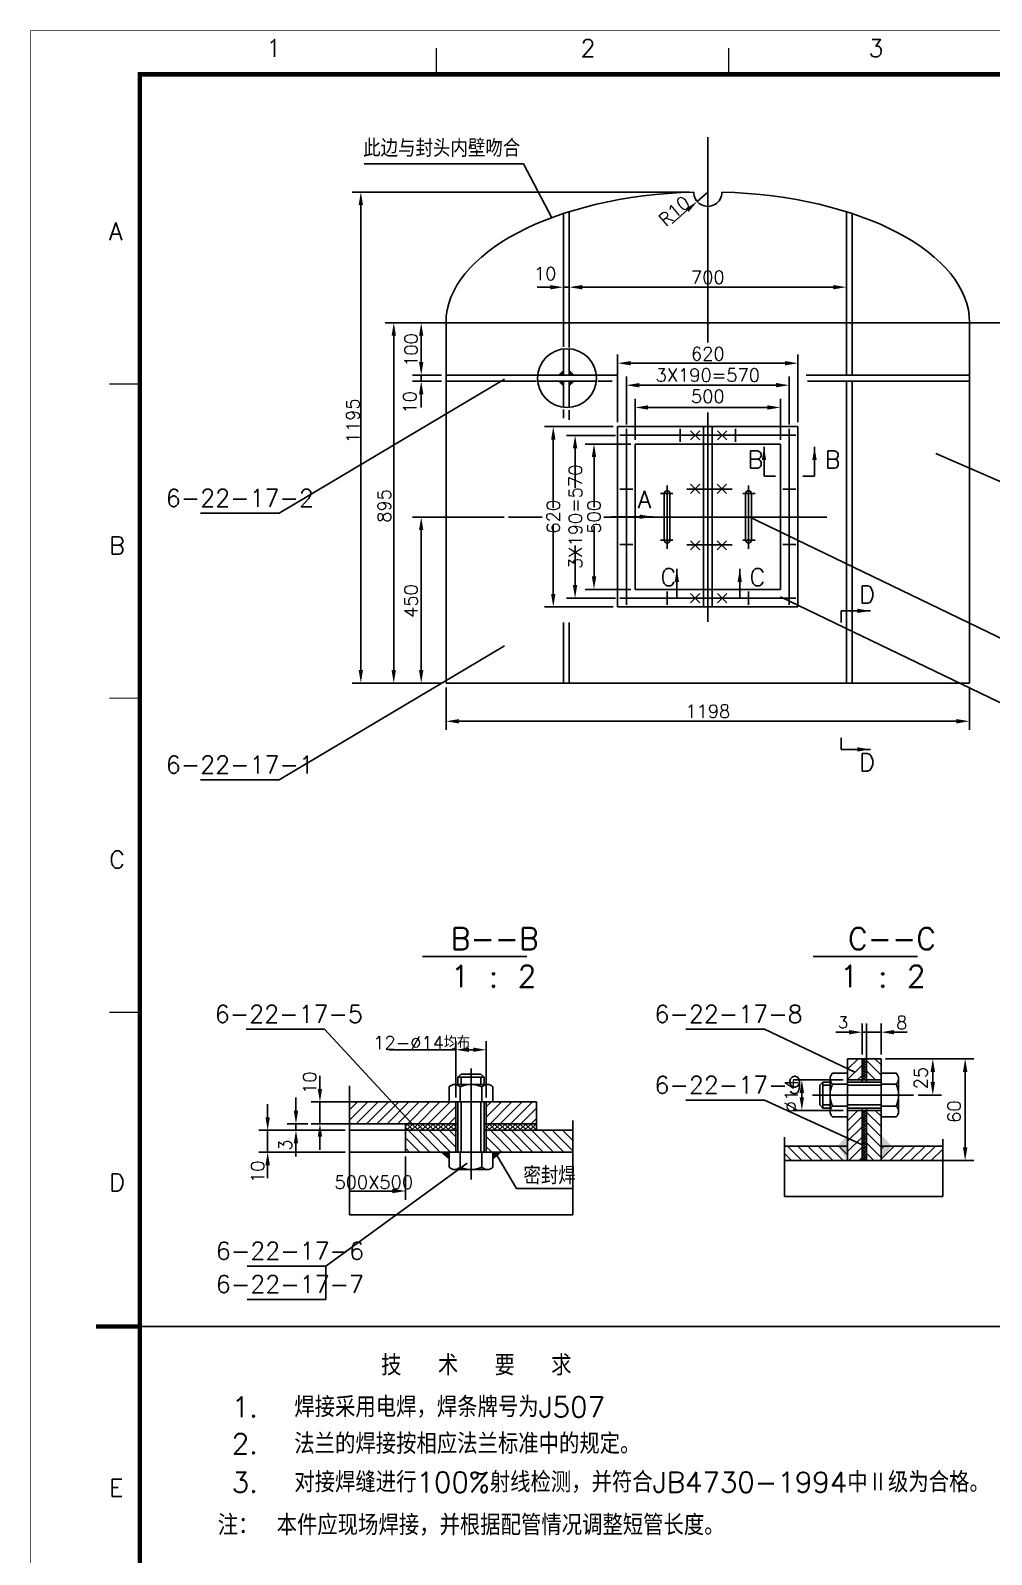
# Model space of a CAD drawing. Extents: x 49444 to 186345, y 41039 to 59803.
# Drawn here: x 140032 to 143336, y 51582 to 56823 of the extents above; entities that cross this region are included whole.
import ezdxf
from ezdxf.enums import TextEntityAlignment as Align

# ---------------------------------------------------------------- set-up
doc = ezdxf.new("R2010")
doc.units = 0
doc.header["$LTSCALE"] = 60
doc.header["$MEASUREMENT"] = 0
doc.header["$PDMODE"] = 3
doc.header["$PDSIZE"] = 0.001
doc.layers.get('0').update_dxf_attribs({"linetype": 'CONTINUOUS'})
doc.layers.get('DEFPOINTS').update_dxf_attribs({"linetype": 'CONTINUOUS'})
doc.styles.get("Standard").update_dxf_attribs({"font": 'txt.shx', "bigfont": 'hztxt.shx'})
doc.dimstyles.get("Standard").update_dxf_attribs({"dimtxt": 0.18, "dimasz": 0.18, "dimexe": 0.18, "dimexo": 0.0625, "dimgap": 0.09, "dimtad": 0, "dimtih": 1, "dimtoh": 1, "dimdec": 4, "dimzin": 0, "dimdsep": 46, "dimtxsty": 'Standard', "dimcen": 0.09, "dimadec": 0, "dimazin": 0, "dimtfac": 1, "dimtdec": 4, "dimtofl": 0, "dimtmove": 0, "dimatfit": 3, "dimfxl": 0, "dimtolj": 1, "dimtzin": 0, "dimarcsym": 0})
doc.dimstyles.new('STANDARD$0', dxfattribs={"dimtxt": 3, "dimasz": 3, "dimexe": 2, "dimexo": 1, "dimgap": 0.5, "dimtad": 1, "dimdec": 0, "dimzin": 0, "dimdsep": 46, "dimtxsty": 'Standard', "dimcen": 1, "dimclrd": 256, "dimclre": 256, "dimclrt": 256, "dimadec": 0, "dimazin": 0, "dimtfac": 1.5, "dimtdec": 3, "dimtix": 1, "dimtmove": 0, "dimatfit": 2, "dimfxl": 0, "dimtolj": 1, "dimarcsym": 0})

# ---------------------------------------------------------------- blocks, each defined once
blk = doc.blocks.new('*D420')
at = {"lineweight": -2}
for p, q in [((142891.2, 53302), (142891.2, 53408.4)), ((142956.2, 53302), (142956.2, 53408.4)), ((142846.2, 53378.4), (142801.2, 53378.4)), ((142891.2, 53378.4), (142956.2, 53378.4)), ((143001.2, 53378.4), (143046.2, 53378.4))]:
    blk.add_line(p, q, dxfattribs=at)
for points in [[(142846.2, 53385.9), (142846.2, 53370.9), (142891.2, 53378.4)], [(143001.2, 53385.9), (143001.2, 53370.9), (142956.2, 53378.4)]]:
    blk.add_solid(points)
at = {"layer": 'DEFPOINTS', "color": 0}
for p in [(142956.2, 53378.4), (142891.2, 53287), (142956.2, 53287)]:
    blk.add_point(p, dxfattribs=at)
at = {"insert": (143027.2, 53411.5), "char_height": 45, "attachment_point": 5}
blk.add_mtext('\\A1;8', dxfattribs=at)
blk = doc.blocks.new('*D457')
at = {"lineweight": -2}
for p, q in [((142035.5, 55460.6), (141799.3, 55460.6)), ((141829.3, 55415.6), (141829.3, 55181.9)), ((141829.3, 54885.6), (141829.3, 55119.3)), ((142035.5, 54840.6), (141799.3, 54840.6))]:
    blk.add_line(p, q, dxfattribs=at)
for points in [[(141821.8, 55415.6), (141836.8, 55415.6), (141829.3, 55460.6)], [(141821.8, 54885.6), (141836.8, 54885.6), (141829.3, 54840.6)]]:
    blk.add_solid(points)
at = {"layer": 'DEFPOINTS', "color": 0}
for p in [(141829.3, 55460.6), (142050.5, 55460.6), (142050.5, 54840.6)]:
    blk.add_point(p, dxfattribs=at)
at = {"insert": (141829.3, 55150.6), "char_height": 45, "attachment_point": 5, "rotation": 90}
blk.add_mtext('\\A1;620', dxfattribs=at)
blk = doc.blocks.new('*D458')
at = {"lineweight": -2}
for p, q in [((142043, 55430.6), (141874.3, 55430.6)), ((141904.3, 55385.6), (141904.3, 55250)), ((141904.3, 54915.6), (141904.3, 55051.3)), ((142043, 54870.6), (141874.3, 54870.6))]:
    blk.add_line(p, q, dxfattribs=at)
for points in [[(141896.8, 55385.6), (141911.8, 55385.6), (141904.3, 55430.6)], [(141896.8, 54915.6), (141911.8, 54915.6), (141904.3, 54870.6)]]:
    blk.add_solid(points)
at = {"layer": 'DEFPOINTS', "color": 0}
for p in [(141904.3, 55430.6), (142058, 55430.6), (142058, 54870.6)]:
    blk.add_point(p, dxfattribs=at)
at = {"insert": (141905.5, 55150.6), "char_height": 45, "attachment_point": 5, "rotation": 90}
blk.add_mtext('\\A1;3X190=570', dxfattribs=at)
blk = doc.blocks.new('*D459')
at = {"lineweight": -2}
for p, q in [((142095.5, 55400.6), (141939.3, 55400.6)), ((141969.3, 55355.6), (141969.3, 55183.1)), ((141969.3, 54945.6), (141969.3, 55118.2)), ((142095.5, 54900.6), (141939.3, 54900.6))]:
    blk.add_line(p, q, dxfattribs=at)
for points in [[(141961.8, 55355.6), (141976.8, 55355.6), (141969.3, 55400.6)], [(141961.8, 54945.6), (141976.8, 54945.6), (141969.3, 54900.6)]]:
    blk.add_solid(points)
at = {"layer": 'DEFPOINTS', "color": 0}
for p in [(141969.3, 55400.6), (142110.5, 55400.6), (142110.5, 54900.6)]:
    blk.add_point(p, dxfattribs=at)
at = {"insert": (141969.3, 55150.6), "char_height": 45, "attachment_point": 5, "rotation": 90}
blk.add_mtext('\\A1;500', dxfattribs=at)
blk = doc.blocks.new('*D421')
at = {"lineweight": -2}
for p, q in [((143148.6, 53287), (143104, 53287)), ((143134, 53207.1), (143134, 53242)), ((143083.2, 53162.1), (143164, 53162.1))]:
    blk.add_line(p, q, dxfattribs=at)
for points in [[(143126.5, 53242), (143141.5, 53242), (143134, 53287)], [(143126.5, 53207.1), (143141.5, 53207.1), (143134, 53162.1)]]:
    blk.add_solid(points)
at = {"layer": 'DEFPOINTS', "color": 0}
for p in [(143134, 53287), (143163.6, 53287), (143068.2, 53162.1)]:
    blk.add_point(p, dxfattribs=at)
at = {"insert": (143093, 53220.6), "char_height": 45, "attachment_point": 5, "rotation": 90}
blk.add_mtext('\\A1;25', dxfattribs=at)
blk = doc.blocks.new('*D422')
at = {"lineweight": -2}
for p, q in [((142971.2, 53287), (143275.3, 53287)), ((143245.3, 52982), (143245.3, 53242)), ((143094.9, 52937), (143275.3, 52937))]:
    blk.add_line(p, q, dxfattribs=at)
for points in [[(143237.8, 53242), (143252.8, 53242), (143245.3, 53287)], [(143237.8, 52982), (143252.8, 52982), (143245.3, 52937)]]:
    blk.add_solid(points)
at = {"layer": 'DEFPOINTS', "color": 0}
for p in [(142956.2, 53287), (143245.3, 53287), (143079.9, 52937)]:
    blk.add_point(p, dxfattribs=at)
at = {"insert": (143207.3, 53105.2), "char_height": 45, "attachment_point": 5, "rotation": 90}
blk.add_mtext('\\A1;60', dxfattribs=at)
blk = doc.blocks.new('*D423')
at = {"lineweight": -2}
for p, q in [((142826.2, 53214.6), (142653.8, 53214.6)), ((142683.8, 53154.6), (142683.8, 53169.6)), ((142826.2, 53109.6), (142653.8, 53109.6))]:
    blk.add_line(p, q, dxfattribs=at)
for points in [[(142676.3, 53169.6), (142691.3, 53169.6), (142683.8, 53214.6)], [(142676.3, 53154.6), (142691.3, 53154.6), (142683.8, 53109.6)]]:
    blk.add_solid(points)
at = {"layer": 'DEFPOINTS', "color": 0}
for p in [(142683.8, 53214.6), (142841.2, 53214.6), (142841.2, 53109.6)]:
    blk.add_point(p, dxfattribs=at)
at = {"insert": (142647.3, 53160.6), "char_height": 45, "attachment_point": 5, "rotation": 90}
blk.add_mtext('\\A1;%%c14', dxfattribs=at)
blk = doc.blocks.new('*D454')
at = {"lineweight": -2}
for p, q in [((142050.5, 55475.6), (142050.5, 55708.5)), ((142670.5, 55475.6), (142670.5, 55708.5)), ((142095.5, 55678.5), (142625.5, 55678.5))]:
    blk.add_line(p, q, dxfattribs=at)
for points in [[(142095.5, 55686), (142095.5, 55671), (142050.5, 55678.5)], [(142625.5, 55686), (142625.5, 55671), (142670.5, 55678.5)]]:
    blk.add_solid(points)
at = {"layer": 'DEFPOINTS', "color": 0}
for p in [(142670.5, 55678.5), (142050.5, 55460.6), (142670.5, 55460.6)]:
    blk.add_point(p, dxfattribs=at)
at = {"insert": (142360.5, 55710.8), "char_height": 45, "attachment_point": 5}
blk.add_mtext('\\A1;620', dxfattribs=at)
blk = doc.blocks.new('*D455')
at = {"lineweight": -2}
for p, q in [((142080.5, 55468.1), (142080.5, 55633)), ((142125.5, 55603), (142595.5, 55603)), ((142640.5, 55468.1), (142640.5, 55633))]:
    blk.add_line(p, q, dxfattribs=at)
for points in [[(142125.5, 55610.5), (142125.5, 55595.5), (142080.5, 55603)], [(142595.5, 55610.5), (142595.5, 55595.5), (142640.5, 55603)]]:
    blk.add_solid(points)
at = {"layer": 'DEFPOINTS', "color": 0}
for p in [(142640.5, 55603), (142080.5, 55453.1), (142640.5, 55453.1)]:
    blk.add_point(p, dxfattribs=at)
at = {"insert": (142360.5, 55637.7), "char_height": 45, "attachment_point": 5}
blk.add_mtext('\\A1;3X190=570', dxfattribs=at)
blk = doc.blocks.new('*D456')
at = {"lineweight": -2}
for p, q in [((142110.5, 55415.6), (142110.5, 55556.4)), ((142610.5, 55415.6), (142610.5, 55556.4)), ((142155.5, 55526.4), (142565.5, 55526.4))]:
    blk.add_line(p, q, dxfattribs=at)
for points in [[(142155.5, 55533.9), (142155.5, 55518.9), (142110.5, 55526.4)], [(142565.5, 55533.9), (142565.5, 55518.9), (142610.5, 55526.4)]]:
    blk.add_solid(points)
at = {"layer": 'DEFPOINTS', "color": 0}
for p in [(142610.5, 55526.4), (142110.5, 55400.6), (142610.5, 55400.6)]:
    blk.add_point(p, dxfattribs=at)
at = {"insert": (142360.5, 55564.7), "char_height": 45, "attachment_point": 5}
blk.add_mtext('\\A1;500', dxfattribs=at)
blk = doc.blocks.new('*D448')
at = {"lineweight": -2}
for p, q in [((141884.3, 55920.8), (141884.3, 55970.1)), ((142836.8, 55955.1), (142836.8, 55970.1)), ((141929.3, 55940.1), (142791.8, 55940.1))]:
    blk.add_line(p, q, dxfattribs=at)
for points in [[(141929.3, 55947.6), (141929.3, 55932.6), (141884.3, 55940.1)], [(142791.8, 55947.6), (142791.8, 55932.6), (142836.8, 55940.1)]]:
    blk.add_solid(points)
at = {"layer": 'DEFPOINTS', "color": 0}
for p in [(142836.8, 55940.1), (142836.8, 55940.1), (141884.3, 55905.8)]:
    blk.add_point(p, dxfattribs=at)
at = {"insert": (142360.5, 55974.1), "char_height": 45, "attachment_point": 5}
blk.add_mtext('\\A1;700', dxfattribs=at)
blk = doc.blocks.new('*D449')
at = {"lineweight": -2}
for p, q in [((141864.3, 55905.8), (141864.3, 55969.9)), ((141884.3, 55905.8), (141884.3, 55969.9)), ((141819.3, 55939.9), (141774.3, 55939.9)), ((141864.3, 55939.9), (141884.3, 55939.9)), ((141929.3, 55939.9), (141974.3, 55939.9))]:
    blk.add_line(p, q, dxfattribs=at)
for points in [[(141819.3, 55947.4), (141819.3, 55932.4), (141864.3, 55939.9)], [(141929.3, 55947.4), (141929.3, 55932.4), (141884.3, 55939.9)]]:
    blk.add_solid(points)
at = {"layer": 'DEFPOINTS', "color": 0}
for p in [(141884.3, 55939.9), (141864.3, 55890.8), (141884.3, 55890.8)]:
    blk.add_point(p, dxfattribs=at)
at = {"insert": (141801.3, 55986.7), "char_height": 45, "attachment_point": 5}
blk.add_mtext('\\A1;10', dxfattribs=at)
blk = doc.blocks.new('*D416')
at = {"lineweight": -2}
for p, q in [((141494, 53153.6), (141494, 53348)), ((141599, 53153.6), (141599, 53348)), ((141554, 53318), (141539, 53318))]:
    blk.add_line(p, q, dxfattribs=at)
for points in [[(141539, 53325.5), (141539, 53310.5), (141494, 53318)], [(141554, 53325.5), (141554, 53310.5), (141599, 53318)]]:
    blk.add_solid(points)
at = {"layer": 'DEFPOINTS', "color": 0}
for p in [(141494, 53318), (141494, 53138.6), (141599, 53138.6)]:
    blk.add_point(p, dxfattribs=at)
at = {"insert": (141376.8, 53342.1), "char_height": 45, "attachment_point": 5}
blk.add_mtext('\\A1;12-%%c14均布', dxfattribs=at)
blk = doc.blocks.new('*D417')
at = {"lineweight": -2}
for p, q in [((140944.7, 53108.6), (140944.7, 53153.6)), ((140985.1, 53063.6), (140914.7, 53063.6)), ((140969.1, 53041.1), (140914.7, 53041.1)), ((140944.7, 53041.1), (140944.7, 53063.6)), ((140944.7, 52996.1), (140944.7, 52951.1))]:
    blk.add_line(p, q, dxfattribs=at)
for points in [[(140937.2, 53108.6), (140952.2, 53108.6), (140944.7, 53063.6)], [(140937.2, 52996.1), (140952.2, 52996.1), (140944.7, 53041.1)]]:
    blk.add_solid(points)
at = {"layer": 'DEFPOINTS', "color": 0}
for p in [(140944.7, 53063.6), (140984.1, 53041.1), (141000.1, 53063.6)]:
    blk.add_point(p, dxfattribs=at)
at = {"insert": (140907.9, 52990.2), "char_height": 45, "attachment_point": 5, "rotation": 90}
blk.add_mtext('\\A1;3', dxfattribs=at)
blk = doc.blocks.new('*D418')
at = {"lineweight": -2}
for p, q in [((141027.1, 53183.6), (141027.1, 53228.6)), ((141135.2, 53138.6), (140997.1, 53138.6)), ((141027.1, 53063.6), (141027.1, 53138.6)), ((141135.8, 53063.6), (140997.1, 53063.6)), ((141027.1, 53018.6), (141027.1, 52973.6))]:
    blk.add_line(p, q, dxfattribs=at)
for points in [[(141019.6, 53183.6), (141034.6, 53183.6), (141027.1, 53138.6)], [(141019.6, 53018.6), (141034.6, 53018.6), (141027.1, 53063.6)]]:
    blk.add_solid(points)
at = {"layer": 'DEFPOINTS', "color": 0}
for p in [(141027.1, 53138.6), (141150.2, 53138.6), (141150.8, 53063.6)]:
    blk.add_point(p, dxfattribs=at)
at = {"insert": (140991.8, 53204.9), "char_height": 45, "attachment_point": 5, "rotation": 90}
blk.add_mtext('\\A1;10', dxfattribs=at)
blk = doc.blocks.new('*D419')
at = {"lineweight": -2}
for p, q in [((140847.4, 53086.1), (140847.4, 53131.1)), ((141114.1, 53041.1), (140817.4, 53041.1)), ((140847.4, 52966.1), (140847.4, 53041.1)), ((141114.1, 52966.1), (140817.4, 52966.1)), ((140847.4, 52921.1), (140847.4, 52876.1))]:
    blk.add_line(p, q, dxfattribs=at)
for points in [[(140839.9, 53086.1), (140854.9, 53086.1), (140847.4, 53041.1)], [(140839.9, 52921.1), (140854.9, 52921.1), (140847.4, 52966.1)]]:
    blk.add_solid(points)
at = {"layer": 'DEFPOINTS', "color": 0}
for p in [(140847.4, 53041.1), (141129.1, 53041.1), (141129.1, 52966.1)]:
    blk.add_point(p, dxfattribs=at)
at = {"insert": (140812.9, 52898.5), "char_height": 45, "attachment_point": 5, "rotation": 90}
blk.add_mtext('\\A1;10', dxfattribs=at)
blk = doc.blocks.new('*D460')
at = {"lineweight": -2}
for p, q in [((141375.2, 55682.3), (141375.2, 55727.3)), ((141445.5, 55637.3), (141345.2, 55637.3)), ((141445.5, 55616.8), (141345.2, 55616.8)), ((141375.2, 55637.3), (141375.2, 55616.8)), ((141375.2, 55571.8), (141375.2, 55526.8))]:
    blk.add_line(p, q, dxfattribs=at)
for points in [[(141367.7, 55682.3), (141382.7, 55682.3), (141375.2, 55637.3)], [(141367.7, 55571.8), (141382.7, 55571.8), (141375.2, 55616.8)]]:
    blk.add_solid(points)
at = {"layer": 'DEFPOINTS', "color": 0}
for p in [(141375.2, 55616.8), (141460.5, 55637.3), (141460.5, 55616.8)]:
    blk.add_point(p, dxfattribs=at)
at = {"insert": (141336.2, 55544.1), "char_height": 45, "attachment_point": 5, "rotation": 90}
blk.add_mtext('\\A1;10', dxfattribs=at)
blk = doc.blocks.new('*D461')
at = {"lineweight": -2}
for p, q in [((141430.5, 55817.8), (141345.2, 55817.8)), ((141375.2, 55682.3), (141375.2, 55772.8)), ((141445.5, 55637.3), (141345.2, 55637.3))]:
    blk.add_line(p, q, dxfattribs=at)
for points in [[(141367.7, 55772.8), (141382.7, 55772.8), (141375.2, 55817.8)], [(141367.7, 55682.3), (141382.7, 55682.3), (141375.2, 55637.3)]]:
    blk.add_solid(points)
at = {"layer": 'DEFPOINTS', "color": 0}
for p in [(141375.2, 55817.8), (141445.5, 55817.8), (141460.5, 55637.3)]:
    blk.add_point(p, dxfattribs=at)
at = {"insert": (141340.4, 55724.1), "char_height": 45, "attachment_point": 5, "rotation": 90}
blk.add_mtext('\\A1;100', dxfattribs=at)
blk = doc.blocks.new('*D451')
at = {"lineweight": -2}
for p, q in [((141660.6, 55149.6), (141345.2, 55149.6)), ((141375.2, 54623.6), (141375.2, 55104.6)), ((141445.5, 54578.6), (141345.2, 54578.6))]:
    blk.add_line(p, q, dxfattribs=at)
for points in [[(141367.7, 55104.6), (141382.7, 55104.6), (141375.2, 55149.6)], [(141367.7, 54623.6), (141382.7, 54623.6), (141375.2, 54578.6)]]:
    blk.add_solid(points)
at = {"layer": 'DEFPOINTS', "color": 0}
for p in [(141375.2, 55149.6), (141675.6, 55149.6), (141460.5, 54578.6)]:
    blk.add_point(p, dxfattribs=at)
at = {"insert": (141340.2, 54861), "char_height": 45, "attachment_point": 5, "rotation": 90}
blk.add_mtext('\\A1;450', dxfattribs=at)
blk = doc.blocks.new('*D450')
at = {"lineweight": -2}
for p, q in [((142296.9, 56267.1), (141137.7, 56267.1)), ((141167.7, 54623.6), (141167.7, 56222.1)), ((141445.5, 54578.6), (141137.7, 54578.6))]:
    blk.add_line(p, q, dxfattribs=at)
for points in [[(141160.2, 56222.1), (141175.2, 56222.1), (141167.7, 56267.1)], [(141160.2, 54623.6), (141175.2, 54623.6), (141167.7, 54578.6)]]:
    blk.add_solid(points)
at = {"layer": 'DEFPOINTS', "color": 0}
for p in [(141167.7, 56267.1), (142311.9, 56267.1), (141460.5, 54578.6)]:
    blk.add_point(p, dxfattribs=at)
at = {"insert": (141140.4, 55480.4), "char_height": 45, "attachment_point": 5, "rotation": 90}
blk.add_mtext('\\A1;1195', dxfattribs=at)
blk = doc.blocks.new('*D452')
at = {"lineweight": -2}
for p, q in [((141445.5, 55817.8), (141250.9, 55817.8)), ((141280.9, 54623.6), (141280.9, 55772.8)), ((141384, 54578.6), (141250.9, 54578.6))]:
    blk.add_line(p, q, dxfattribs=at)
for points in [[(141273.4, 55772.8), (141288.4, 55772.8), (141280.9, 55817.8)], [(141273.4, 54623.6), (141288.4, 54623.6), (141280.9, 54578.6)]]:
    blk.add_solid(points)
at = {"layer": 'DEFPOINTS', "color": 0}
for p in [(141280.9, 55817.8), (141460.5, 55817.8), (141399, 54578.6)]:
    blk.add_point(p, dxfattribs=at)
at = {"insert": (141248.4, 55188.1), "char_height": 45, "attachment_point": 5, "rotation": 90}
blk.add_mtext('\\A1;895', dxfattribs=at)
blk = doc.blocks.new('*D453')
at = {"lineweight": -2}
for p, q in [((141460.5, 54563.6), (141460.5, 54417.5)), ((143260.5, 54563.6), (143260.5, 54417.5)), ((143215.5, 54447.5), (141505.5, 54447.5))]:
    blk.add_line(p, q, dxfattribs=at)
for points in [[(141505.5, 54455), (141505.5, 54440), (141460.5, 54447.5)], [(143215.5, 54455), (143215.5, 54440), (143260.5, 54447.5)]]:
    blk.add_solid(points)
at = {"layer": 'DEFPOINTS', "color": 0}
for p in [(141460.5, 54578.6), (143260.5, 54578.6), (141460.5, 54447.5)]:
    blk.add_point(p, dxfattribs=at)
at = {"insert": (142360.5, 54481.9), "char_height": 45, "attachment_point": 5}
blk.add_mtext('\\A1;1198', dxfattribs=at)

msp = doc.modelspace()

# ---------------------------------------------------------------- hatches: boundary and pattern name
h = msp.add_hatch()
h.set_pattern_fill('ANSI31', color=256, scale=200, angle=90, style=0)
h.paths.add_polyline_path([(142956.165209, 53286.963582), (142906.165209, 53286.963582), (142906.165209, 53214.57386), (142956.165209, 53214.57386)])
h.paths.add_polyline_path([(142956.165209, 53109.57386), (142906.165209, 53109.57386), (142906.165209, 52936.963582), (142956.165209, 52936.963582)])
h.paths.add_polyline_path([(142841.165209, 52986.963582), (142624.397824, 52986.963582), (142624.397824, 52936.963582), (142841.165209, 52936.963582)])
h = msp.add_hatch()
h.set_pattern_fill('ANSI31', color=256, scale=200, style=0)
h.paths.add_polyline_path([(142891.165209, 53286.963582), (142841.165209, 53286.963582), (142841.165209, 53214.57386), (142891.165209, 53214.57386)])
h.paths.add_polyline_path([(142891.165209, 53109.57386), (142841.165209, 53109.57386), (142841.165209, 52936.963582), (142891.165209, 52936.963582)])
h.paths.add_polyline_path([(143168.167829, 52986.963582), (142956.165209, 52986.963582), (142956.165209, 52936.963582), (143168.167829, 52936.963582)])
h = msp.add_hatch()
h.set_pattern_fill('ANSI37', color=256, scale=50, angle=90, style=0)
h.paths.add_polyline_path([(142906.165209, 53286.963582), (142891.165209, 53286.963582), (142891.165209, 53214.57386), (142906.165209, 53214.57386)])
h.paths.add_polyline_path([(142906.165209, 53109.57386), (142891.165209, 53109.57386), (142891.165209, 52936.963582), (142906.165209, 52936.963582)])
h = msp.add_hatch()
h.set_pattern_fill('ANSI31', color=256, scale=200, angle=90, style=0)
h.set_pattern_definition([(45, (167039.47, 42251.98), (17.67767, -17.67767), [])])
h.paths.add_polyline_path([(141599.038168, 53063.574684), (141599.038168, 53138.574684), (141621.538168, 53138.574684), (141771.538168, 53138.574684), (141771.538168, 53063.574684)])
h.paths.add_polyline_path([(141494.038168, 53138.574684), (141494.038168, 53063.574684), (141129.093747, 53063.574684), (141129.093747, 53138.574684)])
h = msp.add_hatch()
h.set_pattern_fill('ANSI37', color=256, scale=100, angle=90, style=0)
h.set_pattern_definition([(45, (167039.47, 42251.979), (8.838835, -8.838835), []), (315, (167039.47, 42251.979), (-8.838835, -8.838835), [])])
h.paths.add_polyline_path([(141771.538168, 53063.574684), (141771.538168, 53041.074684), (141599.038168, 53041.074684), (141599.038168, 53063.574684)])
h.paths.add_polyline_path([(141321.538168, 53041.074684), (141321.538168, 53063.574684), (141494.038168, 53063.574684), (141494.038168, 53041.074684)])
h = msp.add_hatch()
h.set_pattern_fill('ANSI31', color=256, scale=200, style=0)
h.set_pattern_definition([(135, (167039.47, 42251.98), (17.67767, 17.67767), [])])
h.paths.add_polyline_path([(141599.038168, 52966.074684), (141599.038168, 53041.074684), (141896.107329, 53041.074684), (141896.107329, 52966.074684)])
h.paths.add_polyline_path([(141321.538168, 53041.074684), (141494.038168, 53041.074684), (141494.038168, 52966.074684), (141471.538168, 52966.074684), (141321.538168, 52966.074684)])

# ---------------------------------------------------------------- linework, layer by layer
for p, q in [((142360.517906, 55750.34308), (142360.517906, 56456.367582)), ((141726.546039, 56364.446125), (141178.972064, 56364.446125)), ((141823.844502, 56179.029939), (141726.546039, 56364.446125)), ((142360.517906, 56266.367562), (142323.910501, 56234.406484)), ((141864.267102, 55734.468172), (141864.267102, 56193.199947)), ((141884.267102, 55732.456458), (141884.267102, 56199.621267)), ((142290.012262, 56204.810717), (142238.134577, 56158.906522)), ((142836.768709, 55637.296354), (142836.768709, 56199.621267)), ((142856.768709, 55637.296354), (142856.768709, 56193.199947)), ((141317.843892, 55817.788455), (143403.191919, 55817.788455)), ((141460.51789, 55817.788455), (141460.51789, 54578.646129)), ((143260.517921, 55817.788455), (143260.517921, 54578.646129)), ((141864.267102, 55637.296354), (141864.267102, 55727.892948)), ((141884.267102, 55637.296354), (141884.267102, 55728.176157)), ((141661.097209, 55623.437572), (140886.943069, 55162.820443)), ((141460.51789, 55637.296354), (141773.385866, 55637.296354)), ((141460.51789, 55616.83596), (141771.8449, 55616.83596)), ((141775.86905, 55637.296354), (141977.353538, 55637.296354)), ((141775.920808, 55616.83596), (141977.241548, 55616.83596)), ((141864.267102, 55526.810456), (141864.267102, 55616.83596)), ((141884.267102, 55526.302185), (141884.267102, 55616.83596)), ((141980.369632, 55637.296354), (142050.517906, 55637.296354)), ((141981.910598, 55616.83596), (142032.263953, 55616.83596)), ((142698.260539, 55637.296354), (143260.517921, 55637.296354)), ((142702.85364, 55616.83596), (143260.517921, 55616.83596)), ((142836.768709, 54578.646129), (142836.768709, 55616.83596)), ((142856.768709, 54578.646129), (142856.768709, 55616.83596)), ((141864.267102, 55489.820982), (141864.267102, 55519.21716)), ((141884.267102, 55483.64219), (141884.267102, 55517.205446)), ((142360.517906, 54789.792086), (142360.517906, 55509.38018)), ((142050.517906, 55460.635584), (142670.517906, 55460.635584)), ((142050.517906, 55460.635584), (142050.517906, 54840.635584)), ((142080.517906, 55453.135584), (142080.517906, 55408.135584)), ((142265.517906, 55453.135584), (142265.517906, 55408.135584)), ((142301.248747, 55414.725681), (142333.068553, 55446.545486)), ((142333.068553, 55414.725681), (142301.248747, 55446.545486)), ((142345.517906, 55460.635584), (142345.517906, 54840.635584)), ((142360.517906, 55460.635584), (142360.517906, 54840.635584)), ((142375.517906, 55460.635584), (142375.517906, 54840.635584)), ((142425.413951, 55414.725681), (142393.594146, 55446.545486)), ((142393.594146, 55414.725681), (142425.413951, 55446.545486)), ((142455.517906, 55453.135584), (142455.517906, 55408.135584)), ((142640.517906, 55453.135584), (142640.517906, 55408.135584)), ((142670.517906, 55460.635584), (142670.517906, 54840.635584)), ((142058.017906, 55430.635584), (142103.017906, 55430.635584)), ((142080.517906, 55430.635584), (142640.517906, 55430.635584)), ((142080.517906, 55430.635584), (142080.517906, 54870.635584)), ((142110.517906, 55400.635584), (142610.517906, 55400.635584)), ((142110.517906, 55400.635584), (142110.517906, 54900.635584)), ((142243.017906, 55430.635584), (142288.017906, 55430.635584)), ((142433.017906, 55430.635584), (142478.017906, 55430.635584)), ((142610.517906, 55400.635584), (142610.517906, 54900.635584)), ((142618.017906, 55430.635584), (142663.017906, 55430.635584)), ((142640.517906, 55430.635584), (142640.517906, 54870.635584)), ((143143.939959, 55368.556832), (143478.883478, 55222.97413)), ((142058.017906, 55245.635584), (142103.017906, 55245.635584)), ((142080.517906, 55268.135584), (142080.517906, 55223.135584)), ((142220.517906, 55257.768385), (142220.517906, 55040.694421)), ((142288.207622, 55245.635584), (142444.694056, 55245.635584)), ((142333.068553, 55230.775133), (142301.248747, 55262.594938)), ((142301.248747, 55230.775133), (142333.068553, 55262.594938)), ((142392.802916, 55230.775133), (142424.622721, 55262.594938)), ((142424.622721, 55230.775133), (142392.802916, 55262.594938)), ((142500.517906, 55257.768385), (142500.517906, 55040.694421)), ((142618.017906, 55245.635584), (142663.017906, 55245.635584)), ((142640.517906, 55268.135584), (142640.517906, 55223.135584)), ((142197.508738, 55230.635584), (142239.737625, 55230.635584)), ((142210.517906, 55230.635584), (142210.517906, 55070.635584)), ((142230.517906, 55230.635584), (142230.517906, 55070.635584)), ((142523.527073, 55230.635584), (142481.298186, 55230.635584)), ((142490.517906, 55230.635584), (142490.517906, 55070.635584)), ((142510.517906, 55230.635584), (142510.517906, 55070.635584)), ((140886.943069, 55162.820443), (140616.943069, 55162.820443)), ((141675.588303, 55149.586133), (141791.146293, 55149.586133)), ((142002.706524, 55149.586133), (142769.417015, 55149.586133)), ((142500.517906, 55151.16285), (143496.744025, 54670.385347)), ((142080.517906, 55033.135584), (142080.517906, 55078.135584)), ((142640.517906, 55033.135584), (142640.517906, 55078.135584)), ((142058.017906, 55055.635584), (142103.017906, 55055.635584)), ((142197.957797, 55070.635584), (142240.186684, 55070.635584)), ((142288.207622, 55053.536681), (142444.694056, 55053.536681)), ((142301.248747, 55068.397133), (142333.068553, 55036.577328)), ((142333.068553, 55068.397133), (142301.248747, 55036.577328)), ((142424.622721, 55068.397133), (142392.802916, 55036.577328)), ((142392.802916, 55068.397133), (142424.622721, 55036.577328)), ((142523.078014, 55070.635584), (142480.849127, 55070.635584)), ((142618.017906, 55055.635584), (142663.017906, 55055.635584)), ((142058.017906, 54870.635584), (142103.017906, 54870.635584)), ((142080.517906, 54848.135584), (142080.517906, 54893.135584)), ((142080.517906, 54870.635584), (142640.517906, 54870.635584)), ((142110.517906, 54900.635584), (142610.517906, 54900.635584)), ((142198.017906, 54870.635584), (142243.017906, 54870.635584)), ((142220.517906, 54848.135584), (142220.517906, 54893.135584)), ((142301.248747, 54854.725681), (142333.068553, 54886.545486)), ((142333.068553, 54854.725681), (142301.248747, 54886.545486)), ((142425.413951, 54854.725681), (142393.594146, 54886.545486)), ((142393.594146, 54854.725681), (142425.413951, 54886.545486)), ((142478.017906, 54870.635584), (142523.017906, 54870.635584)), ((142500.517906, 54848.135584), (142500.517906, 54893.135584)), ((142610.517906, 54875.830264), (143496.744025, 54448.138626)), ((142618.017906, 54870.635584), (142663.017906, 54870.635584)), ((142640.517906, 54848.135584), (142640.517906, 54893.135584)), ((142050.517906, 54840.635584), (142670.517906, 54840.635584)), ((141864.267102, 54578.646129), (141864.267102, 54787.412791)), ((141884.267102, 54578.646129), (141884.267102, 54786.591622)), ((141661.097209, 54706.415651), (140886.943069, 54245.798523)), ((141460.51789, 54578.646129), (143260.517921, 54578.646129)), ((140886.943069, 54245.798523), (140616.943069, 54245.798523)), ((141738.922034, 53638.314259), (141380.21134, 53638.314259)), ((142723.209189, 53638.314259), (143081.919883, 53638.314259)), ((142906.165209, 53286.963582), (142906.165209, 53408.458447)), ((140773.359655, 53388.486986), (141043.359655, 53388.486986)), ((141353.816527, 53053.0354), (141043.359655, 53388.486986)), ((142284.938126, 53388.486986), (142554.938126, 53388.486986)), ((142866.165209, 53240.380694), (142554.938126, 53388.486986)), ((141494.038168, 53317.960314), (141263.542249, 53317.960314)), ((141546.538168, 53252.992468), (141546.538168, 52872.373041)), ((142841.165209, 52936.963582), (142841.165209, 53286.963582)), ((142841.165209, 53286.963582), (142956.165209, 53286.963582)), ((142891.165209, 53207.07386), (142891.165209, 53286.963582)), ((142906.165209, 53207.07386), (142906.165209, 53286.963582)), ((142956.165209, 52936.963582), (142956.165209, 53286.963582)), ((141591.538168, 53223.871384), (141501.538168, 53223.871384)), ((142755.86851, 53117.07386), (142755.86851, 53207.07386)), ((142841.165209, 53214.57386), (142956.165209, 53214.57386)), ((141771.538168, 53138.574684), (141129.093747, 53138.574684)), ((141494.038168, 53138.574684), (141494.038168, 52966.074684)), ((141599.038168, 53138.574684), (141599.038168, 52966.074684)), ((141771.538168, 53138.574684), (141771.538168, 53041.074684)), ((142284.938126, 53144.535288), (142554.938126, 53144.535288)), ((142898.665209, 52987.590849), (142554.938126, 53144.535288)), ((142720.687186, 53162.07386), (143068.241355, 53162.07386)), ((142841.165209, 53109.57386), (142956.165209, 53109.57386)), ((142891.165209, 52936.963582), (142891.165209, 53117.07386)), ((142906.165209, 52936.963582), (142906.165209, 53117.07386)), ((141501.538168, 53063.574684), (141129.093747, 53063.574684)), ((141501.538168, 53041.074684), (141129.093747, 53041.074684)), ((141321.538168, 53063.574684), (141321.538168, 52966.074684)), ((141771.538168, 53063.574684), (141591.538168, 53063.574684)), ((141896.107329, 53041.074684), (141591.538168, 53041.074684)), ((142624.397824, 52986.963582), (142841.165209, 52986.963582)), ((142956.165209, 52986.963582), (143168.167829, 52986.963582)), ((141047.103707, 52574.036213), (141533.142767, 52928.092164)), ((141896.107329, 52966.074684), (141129.093747, 52966.074684)), ((141321.538168, 52951.074684), (141321.538168, 52802.321518)), ((142624.397824, 52936.963582), (143168.167829, 52936.963582)), ((141276.538168, 52832.321518), (141129.093747, 52832.321518)), ((140777.103707, 52574.036213), (141047.103707, 52574.036213)), ((141047.103707, 52459.722196), (141047.103707, 52574.036213)), ((140777.103707, 52459.722196), (141047.103707, 52459.722196)), ((140407.774292, 52366.907614), (146452.774292, 52366.907614))]:
    msp.add_line(p, q)
at = {"const_width": 1.5}
msp.add_lwpolyline([(140032.774292, 47911.907614), (152647.774292, 47911.907614), (152647.774292, 56821.907614), (140032.774292, 56821.907614), (140032.774292, 47911.907614, 1.9635677679)], format="xyb", dxfattribs=at)
for points, const_width in [([(141427.774292, 56761.907614), (141427.774292, 56671.907614)], 4.5), ([(142432.774292, 56761.907614), (142432.774292, 56671.907614)], 4.5), ([(140407.774292, 48061.907614), (152497.774292, 48061.907614), (152497.774292, 56671.907614), (140407.774292, 56671.907614), (140407.774292, 48061.907614)], 15), ([(140407.774292, 55606.907614), (140302.774292, 55606.907614)], 4.5), ([(140407.774292, 54526.907614), (140302.774292, 54526.907614)], 4.5), ([(140407.774292, 53446.907614), (140302.774292, 53446.907614)], 4.5), ([(140407.774292, 52366.907614), (140257.774292, 52366.907614)], 15)]:
    msp.add_lwpolyline(points, dxfattribs=dict(const_width=const_width))
for points in [[(141896.107329, 53074.482103), (141896.107329, 52750.952926), (141129.093747, 52750.952926), (141129.093747, 53193.67082)], [(141602.788168, 53198.574684), (141490.288168, 53198.574684)], [(141591.538168, 53223.871384), (141580.288168, 53233.647063), (141512.788168, 53233.647063), (141501.538168, 53223.871384)], [(141501.538168, 53223.871384), (141501.538168, 53198.574684)], [(141509.038168, 53138.574684), (141509.038168, 53190.808179)], [(141512.788168, 53223.871384), (141512.788168, 53198.574684)], [(141580.288168, 53198.574684), (141580.288168, 53223.871384)], [(141584.038168, 53138.574684), (141584.038168, 53190.808179)], [(141591.538168, 53198.574684), (141591.538168, 53223.871384)], [(142755.86851, 53117.07386), (142746.09283, 53128.32386), (142746.09283, 53195.82386), (142755.86851, 53207.07386)], [(142755.86851, 53207.07386), (142781.165209, 53207.07386)], [(142755.86851, 53195.82386), (142781.165209, 53195.82386)], [(142781.165209, 53105.82386), (142781.165209, 53218.32386)], [(142841.165209, 53199.57386), (142788.931714, 53199.57386)], [(142841.165209, 53207.07386), (142956.165209, 53207.07386)], [(142841.165209, 53195.82386), (142956.165209, 53195.82386)], [(142956.165209, 53199.57386), (143008.398704, 53199.57386)], [(143016.165209, 53105.82386), (143016.165209, 53218.32386)], [(141501.538168, 53138.574684), (141501.538168, 52966.074684)], [(141512.788168, 53138.574684), (141512.788168, 52966.074684)], [(141580.288168, 52966.074684), (141580.288168, 53138.574684)], [(141591.538168, 52966.074684), (141591.538168, 53138.574684)], [(142781.165209, 53128.32386), (142755.86851, 53128.32386)], [(142781.165209, 53117.07386), (142755.86851, 53117.07386)], [(142841.165209, 53124.57386), (142788.931714, 53124.57386)], [(142956.165209, 53128.32386), (142841.165209, 53128.32386)], [(142956.165209, 53117.07386), (142841.165209, 53117.07386)], [(142956.165209, 53124.57386), (143008.398704, 53124.57386)], [(142624.397824, 53017.42266), (142624.397824, 52813.582763), (143168.167829, 52813.582763), (143168.167829, 53010.121816)], [(141509.038168, 52966.074684), (141509.038168, 52913.841189)], [(141584.038168, 52966.074684), (141584.038168, 52913.841189)], [(141636.918631, 52953.016311), (141702.91292, 52840.501415), (141896.107329, 52840.501415)], [(141602.788168, 52906.074684), (141490.288168, 52906.074684)]]:
    msp.add_lwpolyline(points)
for points in [[(141471.538168, 53138.574684), (141621.538168, 53138.574684), (141621.538168, 53190.808179, 0.4142136), (141584.038168, 53190.808179, 0.2071068), (141509.038168, 53190.808179, 0.4142136), (141471.538168, 53190.808179)], [(142841.165209, 53237.07386), (142841.165209, 53087.07386), (142788.931714, 53087.07386, -0.4142136), (142788.931714, 53124.57386, -0.2071068), (142788.931714, 53199.57386, -0.4142136), (142788.931714, 53237.07386)], [(142956.165209, 53237.07386), (142956.165209, 53087.07386), (143008.398704, 53087.07386, 0.4142136), (143008.398704, 53124.57386, 0.2071068), (143008.398704, 53199.57386, 0.4142136), (143008.398704, 53237.07386)], [(141471.538168, 52966.074684), (141621.538168, 52966.074684), (141621.538168, 52913.841189, -0.4142136), (141584.038168, 52913.841189, -0.2071068), (141509.038168, 52913.841189, -0.4142136), (141471.538168, 52913.841189)]]:
    msp.add_lwpolyline(points, format="xyb", close=True)
msp.add_circle((141876.575405, 55627.264042), 101.204828)
for centre, radius, start, end in [((142360.517906, 56266.367562), 48.596425, 179.098521927, 0.90147907), ((142220.517906, 55230.635584), 10, 0, 180), ((142500.517906, 55230.635584), 10, 0, 180), ((142220.517906, 55070.635584), 10, 180, 0), ((142500.517906, 55070.635584), 10, 180, 0)]:
    msp.add_arc(centre, radius, start, end)
for start_param, end_param in [(4.7664046057, 6.2831853072), (3.1415926536, 4.6583733899)]:
    msp.add_ellipse((142360.517921, 55817.788455), major_axis=(-900, 0), ratio=0.5, start_param=start_param, end_param=end_param)
for p in [(141546.538168, 53138.574684), (142841.165209, 53162.07386), (142956.165209, 53162.07386), (141546.538168, 52966.074684)]:
    msp.add_point(p)
for points in [[(142285.079634, 56210.460424), (142294.94489, 56199.161011), (142323.910501, 56234.406484)], [(141864.263587, 55637.296354), (141864.263587, 55655.97535), (141845.677429, 55637.296354)], [(141884.267102, 55637.296354), (141884.267102, 55655.97535), (141902.853261, 55637.296354)], [(141864.263587, 55616.83596), (141864.263587, 55598.156964), (141845.677429, 55616.83596)], [(141884.267102, 55616.83596), (141884.267102, 55598.156964), (141902.853261, 55616.83596)], [(142841.165209, 52936.963582), (142806.80861, 52986.963582), (142841.165209, 53025.490049)], [(142956.165209, 52936.963582), (142993.179666, 52986.963582), (142956.165209, 53025.490049)], [(141471.538168, 52939.957937), (141471.538168, 52966.074684), (141440.777243, 52966.074684)], [(141621.538168, 52939.957937), (141621.538168, 52966.074684), (141652.299094, 52966.074684)], [(141276.538168, 52839.821518), (141276.538168, 52824.821518), (141321.538168, 52832.321518)]]:
    msp.add_solid(points)

# ---------------------------------------------------------------- texts
for s, height, p in [('1', 60, (140842.774292, 56731.907614)), ('2', 60, (141922.774292, 56731.907614)), ('3', 60, (142912.774292, 56731.907614)), ('此边与封头内壁吻合', 60, (141175.704964, 56387.880758)), ('A', 60, (140302.774292, 56101.907614)), ('B', 60, (142497.559084, 55317.241269)), ('B', 60, (142762.476727, 55317.241269)), ('A', 60, (142120.148485, 55180.352329)), ('B', 60, (140302.774292, 55021.907614)), ('C', 60, (142197.935028, 54913.005065)), ('C', 60, (142504.086966, 54913.005065)), ('D', 60, (142881.087075, 54853.212924)), ('D', 60, (142881.087075, 54276.300664)), ('C', 60, (140302.774292, 53941.907614)), ('B--B', 75, (141477.045269, 53662.245084)), ('C--C', 75, (142842.585954, 53662.245084)), ('1 : 2', 75, (141476.763273, 53532.963028)), ('1 : 2', 75, (142814.74295, 53532.963028)), ('3', 40, (142808.433719, 53392.391255)), ('D', 60, (140302.774292, 52831.907614)), ('技  术  要  求', 70, (141237.561137, 52198.102832)), ('  1.  焊接采用电焊，焊条牌号为J507', 70, (140599.399158, 52054.606678)), ('  2.  法兰的焊接按相应法兰标准中的规定。', 70, (140599.399158, 51928.28206)), ('E', 60, (140302.774292, 51781.907614)), ('  3.  对接焊缝进行100%射线检测，并符合JB4730-1994中Ⅱ级为合格。', 70, (140599.399158, 51796.136289)), ('注： 本件应现场焊接，并根据配管情况调整短管长度。', 70, (140675.827917, 51648.849067))]:
    msp.add_text(s, height=height).set_placement(p)
for s, p in [('6-22-17-2', (140751.943069, 55185.320443)), ('6-22-17-1', (140751.943069, 54268.298523)), ('6-22-17-5', (140920.359655, 53410.986986)), ('6-22-17-8', (142431.938126, 53410.986986)), ('6-22-17-9', (142431.938126, 53167.035288)), ('密封焊', (141816.587616, 52855.417599)), ('6-22-17-6', (140924.103707, 52596.536213)), ('6-22-17-7', (140924.103707, 52482.222196))]:
    msp.add_text(s, height=60).set_placement(p, align=Align.CENTER)
at = {"insert": (142245.588845, 56201.565196), "char_height": 45, "attachment_point": 5, "rotation": 41.123457571}
msp.add_mtext('\\A1;R10', dxfattribs=at)
at = {"insert": (141212.254521, 52862.461597), "char_height": 45, "attachment_point": 5}
msp.add_mtext('500X500', dxfattribs=at)

# ---------------------------------------------------------------- dimensions: what is measured, and where the dimension line sits
for base, p1, p2, angle, text, picture, middle in [((141167.7314, 56267.132135), (141460.51789, 54578.646129), (142311.927495, 56267.132135), 90, '1195', '*D450', (141140.350112, 55480.404959)), ((141280.94816, 55817.788455), (141399.030624, 54578.646129), (141460.51789, 55817.788455), 90, '895', '*D452', (141248.425167, 55188.115444)), ((141375.168498, 55817.788455), (141460.51789, 55637.296354), (141445.51789, 55817.788455), 90, '100', '*D461', (141340.3852, 55724.134998)), ((141375.168498, 55616.83596), (141460.51789, 55637.296354), (141460.51789, 55616.83596), 90, '10', '*D460', (141336.205835, 55544.053706)), ((141829.34021, 55460.635584), (142050.517906, 54840.635584), (142050.517906, 55460.635584), 90, '620', '*D457', (141829.34021, 55150.635584)), ((141904.292118, 55430.635584), (142058.017906, 54870.635584), (142058.017906, 55430.635584), 90, '3X190=570', '*D458', (141905.510949, 55150.635584)), ((141969.295666, 55400.635584), (142110.517906, 54900.635584), (142110.517906, 55400.635584), 90, '500', '*D459', (141969.295666, 55150.635584)), ((141375.168498, 55149.586133), (141460.51789, 54578.646129), (141675.588303, 55149.586133), 90, '450', '*D451', (141340.17391, 54861.019338)), ((141494.038168, 53317.960314), (141599.038168, 53138.574684), (141494.038168, 53138.574684), 180, '12-%%c14均布', '*D416', (141376.751768, 53342.145385)), ((143245.307829, 53286.963582), (143079.948575, 52936.963582), (142956.165209, 53286.963582), 90, '60', '*D422', (143207.325398, 53105.18118)), ((143133.956833, 53286.963582), (143068.241355, 53162.07386), (143163.561486, 53286.963582), 90, '25', '*D421', (143092.969521, 53220.649132)), ((141027.05877, 53138.574684), (141150.820699, 53063.574684), (141150.224741, 53138.574684), 90, '10', '*D418', (140991.804781, 53204.914686)), ((142683.764112, 53214.57386), (142841.165209, 53109.57386), (142841.165209, 53214.57386), 90, '%%c14', '*D423', (142647.316967, 53160.566359)), ((140944.663562, 53063.574684), (140984.100989, 53041.074684), (141000.074956, 53063.574684), 90, '3', '*D417', (140907.893069, 52990.246972)), ((140847.443216, 53041.074684), (141129.093747, 52966.074684), (141129.093747, 53041.074684), 90, '10', '*D419', (140812.939771, 52898.54994))]:
    dim = msp.add_linear_dim(base=base, p1=p1, p2=p2, angle=angle, text=text, dimstyle='STANDARD$0', override={"dimscale": 15, "dimgap": 0.1, "dimcen": 3, "dimtdec": 0, "dimtmove": 2, "dimatfit": 3})
    dim.commit()
    dim.dimension.update_dxf_attribs({"geometry": picture, "text_midpoint": middle, "dimtype": 160})
for base, p1, p2, text, override, picture, middle in [((141884.267102, 55939.90113), (141864.267102, 55890.750722), (141884.267102, 55890.750722), '10', {"dimscale": 15, "dimgap": 0.1, "dimcen": 3, "dimtdec": 0, "dimtmove": 2, "dimatfit": 3}, '*D449', (141801.283785, 55986.721651)), ((142836.768709, 55940.106034), (141884.267102, 55905.750722), (142836.768709, 55940.106034), '700', {"dimscale": 15, "dimgap": 0.1, "dimcen": 3, "dimtdec": 0, "dimtmove": 2, "dimatfit": 3}, '*D448', (142360.517906, 55974.099792)), ((142640.517906, 55602.953793), (142080.517906, 55453.135584), (142640.517906, 55453.135584), '3X190=570', {"dimscale": 15, "dimgap": 0.1, "dimcen": 3, "dimtdec": 0, "dimtmove": 2, "dimatfit": 3}, '*D455', (142360.517906, 55637.70825)), ((142610.517906, 55526.411689), (142110.517906, 55400.635584), (142610.517906, 55400.635584), '500', {"dimscale": 15, "dimgap": 0.1, "dimcen": 3, "dimtdec": 0, "dimtmove": 2, "dimatfit": 3}, '*D456', (142360.517906, 55564.695265)), ((141460.51789, 54447.472787), (143260.517921, 54578.646129), (141460.51789, 54578.646129), '1198', {"dimscale": 15, "dimgap": 0.1, "dimcen": 3, "dimtdec": 5, "dimtmove": 2, "dimatfit": 3}, '*D453', (142360.517906, 54481.915784)), ((142956.165209, 53378.436634), (142891.165209, 53286.963582), (142956.165209, 53286.963582), '8', {"dimscale": 15, "dimgap": 0.1, "dimcen": 3, "dimtdec": 0, "dimtmove": 2, "dimatfit": 3}, '*D420', (143027.247865, 53411.455439))]:
    dim = msp.add_linear_dim(base=base, p1=p1, p2=p2, text=text, dimstyle='STANDARD$0', override=override)
    dim.commit()
    dim.dimension.update_dxf_attribs({"geometry": picture, "text_midpoint": middle, "dimtype": 160})
dim = msp.add_linear_dim(base=(142670.517906, 55678.452595), p1=(142050.517906, 55460.635584), p2=(142670.517906, 55460.635584), dimstyle='STANDARD$0', override={"dimscale": 15, "dimgap": 0.1, "dimcen": 3, "dimtdec": 0, "dimtmove": 2, "dimatfit": 3})
dim.commit()
dim.dimension.update_dxf_attribs({"geometry": '*D454', "text_midpoint": (142360.517906, 55710.839137), "dimtype": 160})

# ---------------------------------------------------------------- leaders
for points, override in [([(142553.729385, 55391.037085), (142553.729385, 55290.635584), (142593.478463, 55290.635584)], {"dimscale": 15, "dimtxt": 3, "dimasz": 3, "dimexe": 2, "dimexo": 1, "dimgap": 0.1, "dimtad": 1, "dimtih": 0, "dimtoh": 0, "dimdec": 0, "dimcen": 3, "dimtdec": 0, "dimtofl": 1, "dimtmove": 2}), ([(142727.306427, 55391.037085), (142727.306427, 55290.635584), (142687.557348, 55290.635584)], {"dimscale": 15, "dimtxt": 3, "dimasz": 3, "dimexe": 2, "dimexo": 1, "dimgap": 0.1, "dimtad": 1, "dimtih": 0, "dimtoh": 0, "dimdec": 0, "dimcen": 3, "dimtdec": 0, "dimtofl": 1, "dimtmove": 2}), ([(142170.961035, 55150.635584), (142029.59679, 55150.635584)], {"dimscale": 15, "dimtxt": 3, "dimasz": 3, "dimexe": 2, "dimexo": 1, "dimgap": 0.1, "dimtad": 1, "dimdec": 0, "dimcen": 3, "dimtdec": 0, "dimtofl": 1, "dimtmove": 2}), ([(142254.105328, 54971.037085), (142254.105328, 54870.635584), (142293.854407, 54870.635584)], {"dimscale": 15, "dimtxt": 3, "dimasz": 3, "dimexe": 2, "dimexo": 1, "dimgap": 0.1, "dimtad": 1, "dimtih": 0, "dimtoh": 0, "dimdec": 0, "dimcen": 3, "dimtdec": 0, "dimtofl": 1, "dimtmove": 2}), ([(142470.416666, 54971.037085), (142470.416666, 54870.635584), (142430.667587, 54870.635584)], {"dimscale": 15, "dimtxt": 3, "dimasz": 3, "dimexe": 2, "dimexo": 1, "dimgap": 0.1, "dimtad": 1, "dimtih": 0, "dimtoh": 0, "dimdec": 0, "dimcen": 3, "dimtdec": 0, "dimtofl": 1, "dimtmove": 2}), ([(142919.455789, 54827.047485), (142819.054288, 54827.047485), (142819.054288, 54787.298406)], {"dimscale": 15, "dimtxt": 3, "dimasz": 3, "dimexe": 2, "dimexo": 1, "dimgap": 0.1, "dimtad": 1, "dimtih": 0, "dimtoh": 0, "dimdec": 0, "dimcen": 3, "dimtdec": 0, "dimtofl": 1, "dimtmove": 2}), ([(142919.455789, 54350.649229), (142819.054288, 54350.649229), (142819.054288, 54390.398308)], {"dimscale": 15, "dimtxt": 3, "dimasz": 3, "dimexe": 2, "dimexo": 1, "dimgap": 0.1, "dimtad": 1, "dimtih": 0, "dimtoh": 0, "dimdec": 0, "dimcen": 3, "dimtdec": 0, "dimtofl": 1, "dimtmove": 2})]:
    msp.add_leader(points, dimstyle='Standard', override=override)

doc.saveas('drawing.dxf')
